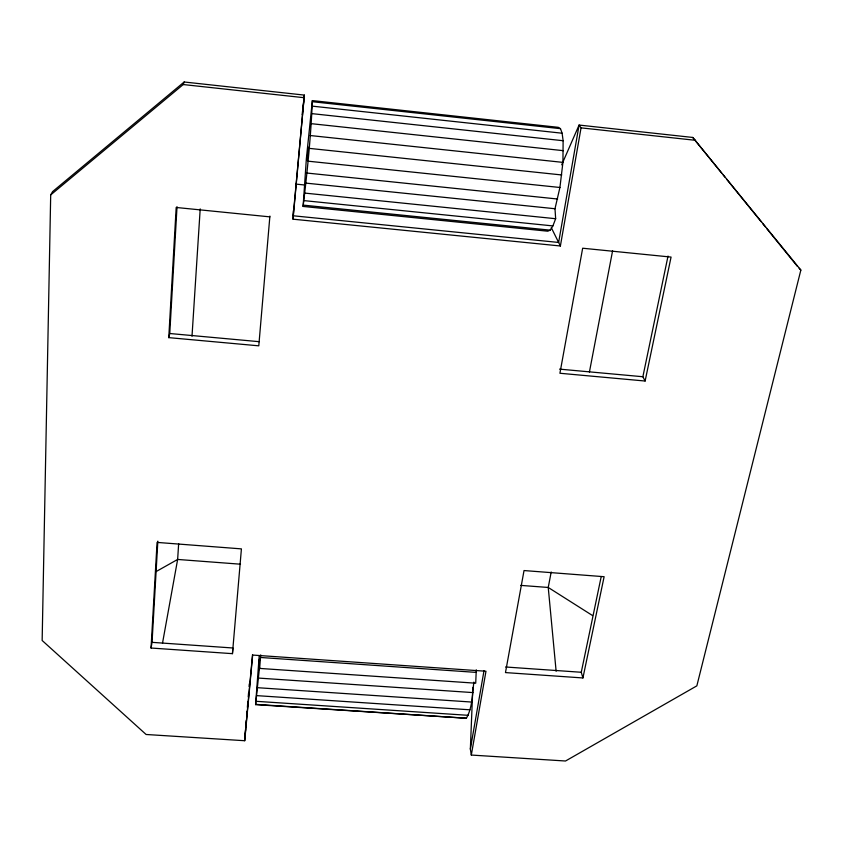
<?xml version="1.0" encoding="UTF-8"?>
<svg xmlns="http://www.w3.org/2000/svg" width="843" height="843" viewBox="0 0 843 843"><rect width="100%" height="100%" fill="white"/><g stroke="black" fill="none" stroke-linecap="round" stroke-linejoin="round"><path stroke-width="1.26" d="M473.861 682.113C472.291 694.189 472.533 707.393 466.39 718.236L255.598 704.632L259.486 667.435L259.633 668.415L475.715 683.199L476.274 669.837M255.598 704.632L259.233 655.548M303.912 99.01L304.344 95.09L293.174 215.776L558.635 242.447L579.088 125.059L581.048 127.862L560.384 245.987L293.048 219.191L304.344 95.09L184.164 81.992L52.593 191.603L50.696 194.902L42.15 640.48L146.102 734.485L244.723 740.723L252.658 655.064L485.979 671.239L471.311 755.054L565.527 761.008L696.845 685.854L800.85 270.087L692.746 137.451L579.088 125.059L561.701 164.817M303.101 206.44C307.337 171.361 310.951 135.923 312.363 100.591L558.329 127.335L560.479 128.663L562.123 133.215L563.124 140.718L562.934 162.383L559.921 187.483L554.989 208.737L555.653 218.716L552.892 225.913L550.194 230.15L547.76 231.203L303.101 206.44L306.367 158.695L312.363 100.591M293.048 219.191L293.364 210.687M471.311 755.054L470.362 749.037L472.828 687.403M151.045 648.025L157.072 542.407L241.414 548.877L232.447 653.662L151.045 648.025L152.046 642.345L157.841 541.153M269.897 216.082L258.79 345.83L168.758 337.632L176.187 207.473L269.823 216.862M168.758 337.632L169.749 333.512L177.019 206.735M178.653 543.682L177.641 559.446L162.488 643.304M192.004 336.241L200.202 208.885M244.723 740.723L245.545 729.48M259.633 668.415L260.719 654.885M245.766 726.877L246.304 720.365M246.62 716.455L247.052 711.25M247.368 707.34L247.8 702.124M248.221 696.919L248.548 693.009M249.075 686.497L249.296 683.894M232.447 653.662L232.942 647.993L152.046 642.345M245.123 734.696L252.542 654.558M302.142 114.69L302.584 110.77M303.027 106.85L303.617 101.624M470.362 749.037L484.008 670.691M551.196 571.986L548.235 587.466L556.127 671.239M589.415 372.048L612.598 250.782M582.924 677.951L604.125 576.707L524.03 570.553L505.473 672.588L582.924 677.951L581.27 672.271L601.217 576.559M645.116 381.025L671.07 257.073L582.661 248.221L559.921 373.259L645.116 381.025L642.872 376.737L668.025 256.061M50.696 194.902L183.216 84.542L184.164 81.992M155.913 571.68L177.641 559.446L240.497 564.199M257.684 687.709L471.543 702.04M256.894 695.644L469.93 709.806M256.261 701.313L468.171 715.317M255.819 704.369L466.39 718.236M258.569 678.078L472.881 692.588M505.589 666.992L581.27 672.271M260.529 657.477L476.253 672.398M520.732 585.39L548.235 587.466L592.555 615.559M169.749 333.512L259.149 341.678M559.541 369.129L642.872 376.737M305.04 193.121L555.653 218.716M304.144 200.634L552.892 225.913M303.48 205.155L550.194 230.15M306.789 173.036L557.613 199.022M305.714 183.1L554.989 208.737M295.661 184.069L304.797 185.007M309.149 148.357L561.744 174.965M307.958 161.171L559.921 187.483M311.215 123.668L563.398 150.676M310.256 135.533L562.934 162.383M183.216 84.542L304.302 97.725M581.048 127.862L695.528 140.317M312.532 101.729L560.479 128.663M312.384 106.155L562.123 133.215M311.942 113.636L563.124 140.718M799.153 268.264L800.85 270.087M692.746 137.451L721.608 173.005M723.252 175.028L724.906 177.062M726.55 179.095L761.187 221.751M762.831 223.785L765.307 226.83M766.951 228.864L797.467 266.441M551.269 227.631L560.384 245.987M307.147 159.316L307.137 160.17L308.296 147.177L307.147 159.316M258.643 669.121L258.611 670.08L259.539 659.121L258.643 669.121"/></g></svg>
